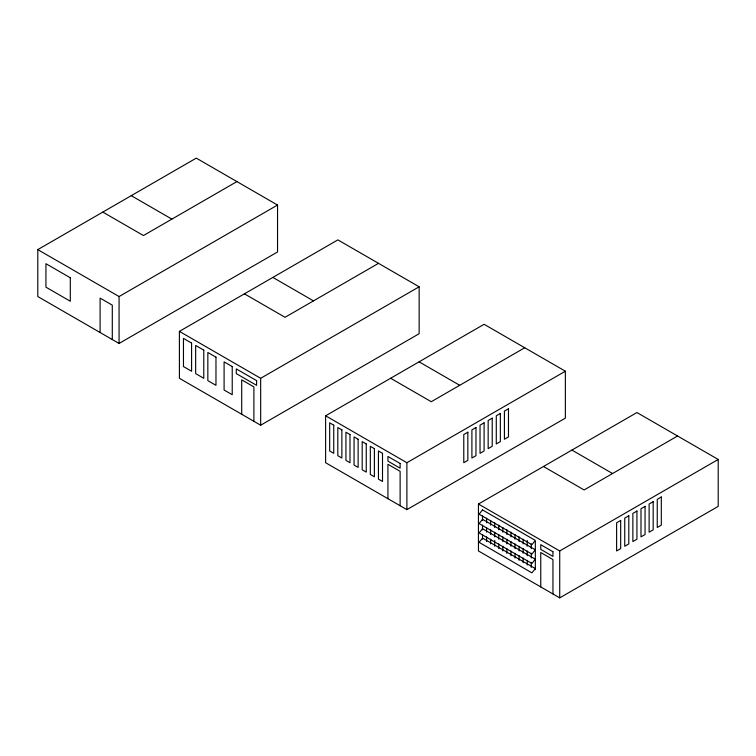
<?xml version="1.0" encoding="UTF-8"?>
<svg xmlns="http://www.w3.org/2000/svg" width="756" height="756" viewBox="0 0 756 756"><rect width="100%" height="100%" fill="white"/><g stroke="black" fill="none" stroke-linecap="round" stroke-linejoin="round"><path stroke-width="1.13" d="M37.8 249.622L196.276 158.127L277.546 205.046L277.546 251.965L119.07 343.46L37.8 296.541L37.8 249.622L119.07 296.541L277.546 205.046M236.911 181.591L143.451 235.541L102.816 212.086M179.399 331.374L337.875 239.879L419.145 286.798L419.145 333.717L260.669 425.212L179.399 378.293L179.399 331.374L260.669 378.293L419.145 286.798M378.51 263.334L285.05 317.293L244.415 293.838M325.619 415.791L484.095 324.296L565.365 371.215L565.365 418.144L406.889 509.638L325.619 462.719L325.619 415.791L406.889 462.719L565.365 371.215M524.73 347.76L431.27 401.719L390.635 378.255M478.453 504.035L636.93 412.54L718.2 459.459L718.2 506.378L559.723 597.873L478.453 550.954L478.453 504.035L559.723 550.954L718.2 459.459M677.565 435.995L584.105 489.954L543.47 466.499M131.261 195.662L171.895 219.127M272.859 277.414L313.494 300.879M419.079 361.831L459.714 385.295M571.914 450.075L612.549 473.53M559.723 550.954L559.723 597.873M552.948 593.961L552.948 559.553L540.757 552.513L540.757 586.921M535.342 541.57L535.342 569.722M531.279 543.914L531.279 548.61M531.279 553.298L531.279 557.994M531.279 562.681L531.279 567.378M527.215 540.398L527.215 546.257M527.215 550.954L527.215 555.641M527.215 560.338L527.215 565.025M523.152 539.226L523.152 543.914M523.152 548.61L523.152 553.298M523.152 557.994L523.152 562.681M519.088 536.873L519.088 541.57M519.088 546.257L519.088 550.954M519.088 555.641L519.088 560.338M515.025 534.53L515.025 539.226M515.025 543.914L515.025 548.61M515.025 553.298L515.025 557.994M510.962 532.186L510.962 536.873M510.962 541.57L510.962 546.257M510.962 550.954L510.962 555.641M506.898 529.833L506.898 534.53M506.898 539.226L506.898 543.914M506.898 548.61L506.898 553.298M502.834 527.49L502.834 532.186M502.834 536.873L502.834 541.57M502.834 546.257L502.834 550.954M498.771 525.146L498.771 529.843M498.771 534.53L498.771 539.226M498.771 543.914L498.771 548.61M494.707 522.802L494.707 527.49M494.707 532.186L494.707 536.873M494.707 540.398L494.707 546.257M490.644 520.449L490.644 525.146M490.644 529.843L490.644 534.53M490.644 539.226L490.644 543.914M486.58 518.106L486.58 522.802M486.58 527.49L486.58 532.186M486.58 536.873L486.58 541.57M482.517 515.762L482.517 520.449M482.517 525.146L482.517 529.843M482.517 534.53L482.517 539.226M406.889 462.719L406.889 509.638M400.122 505.726L400.122 471.319L387.932 464.279L387.932 498.686M260.669 378.293L260.669 425.212M253.893 421.309L253.893 386.892L241.703 379.862L241.703 414.269M119.07 296.541L119.07 343.46M112.294 339.557L112.294 305.14L100.104 298.11L100.104 332.517M482.517 509.922L479.087 514.193L531.912 544.689L535.342 540.427L482.517 509.922M482.517 519.306L479.087 523.577L531.912 554.072L535.342 549.81L482.517 519.306M482.517 528.69L479.087 532.961L531.912 563.466L535.342 559.194L482.517 528.69M482.517 538.083L479.087 542.345L531.912 572.85L535.342 568.578L482.517 538.083M467.841 432.215L463.778 434.558L463.778 462.719L467.841 460.366L467.841 432.215M475.968 427.527L471.905 429.871L471.905 458.023L475.968 455.679L475.968 427.527M484.095 422.831L480.032 425.174L480.032 453.335L484.095 450.982L484.095 422.831M492.222 418.144L488.159 420.487L488.159 448.639L492.222 446.295L492.222 418.144M500.349 413.447L496.286 415.791L496.286 443.952L500.349 441.599L500.349 413.447M508.476 408.76L504.413 411.103L504.413 439.255L508.476 436.911L508.476 408.76M620.676 520.449L616.612 522.802L616.612 550.954L620.676 548.61L620.676 520.449M628.803 515.762L624.74 518.106L624.74 546.257L628.803 543.914L628.803 515.762M636.93 511.065L632.866 513.418L632.866 541.57L636.93 539.226L636.93 511.065M645.057 506.378L640.993 508.722L640.993 536.873L645.057 534.53L645.057 506.378M653.184 501.682L649.12 504.035L649.12 532.186L653.184 529.843L653.184 501.682M661.311 496.994L657.247 499.338L657.247 527.49L661.311 525.146L661.311 496.994M191.589 343.101L183.462 338.414L183.462 366.565L191.589 371.253L191.589 343.101M203.78 350.141L195.653 345.445L195.653 373.606L203.78 378.293L203.78 350.141M215.97 357.182L207.843 352.485L207.843 380.637L215.97 385.333L215.97 357.182M232.224 366.565L224.097 361.869L224.097 390.02L232.224 394.717L232.224 366.565M256.605 380.637L236.288 368.909L236.288 373.606L256.605 385.333L256.605 380.637M333.746 425.174L329.682 422.831L329.682 450.982L333.746 453.335L333.746 425.174M341.873 429.871L337.809 427.527L337.809 455.679L341.873 458.023L341.873 429.871M350 434.558L345.936 432.215L345.936 460.366L350 462.719L350 434.558M358.127 439.255L354.063 436.911L354.063 465.063L358.127 467.406L358.127 439.255M366.254 443.942L362.19 441.599L362.19 469.75L366.254 472.103L366.254 443.942M374.381 448.639L370.317 446.295L370.317 474.447L374.381 476.79L374.381 448.639M382.508 453.326L378.444 450.982L378.444 479.134L382.508 481.487L382.508 453.326M400.122 463.494L387.932 456.463L387.932 461.151L400.122 468.191L400.122 463.494M552.948 551.738L540.757 544.698L540.757 549.385L552.948 556.425L552.948 551.738M70.308 277.773L45.927 263.702L45.927 287.157L70.308 301.238L70.308 277.773"/></g></svg>
